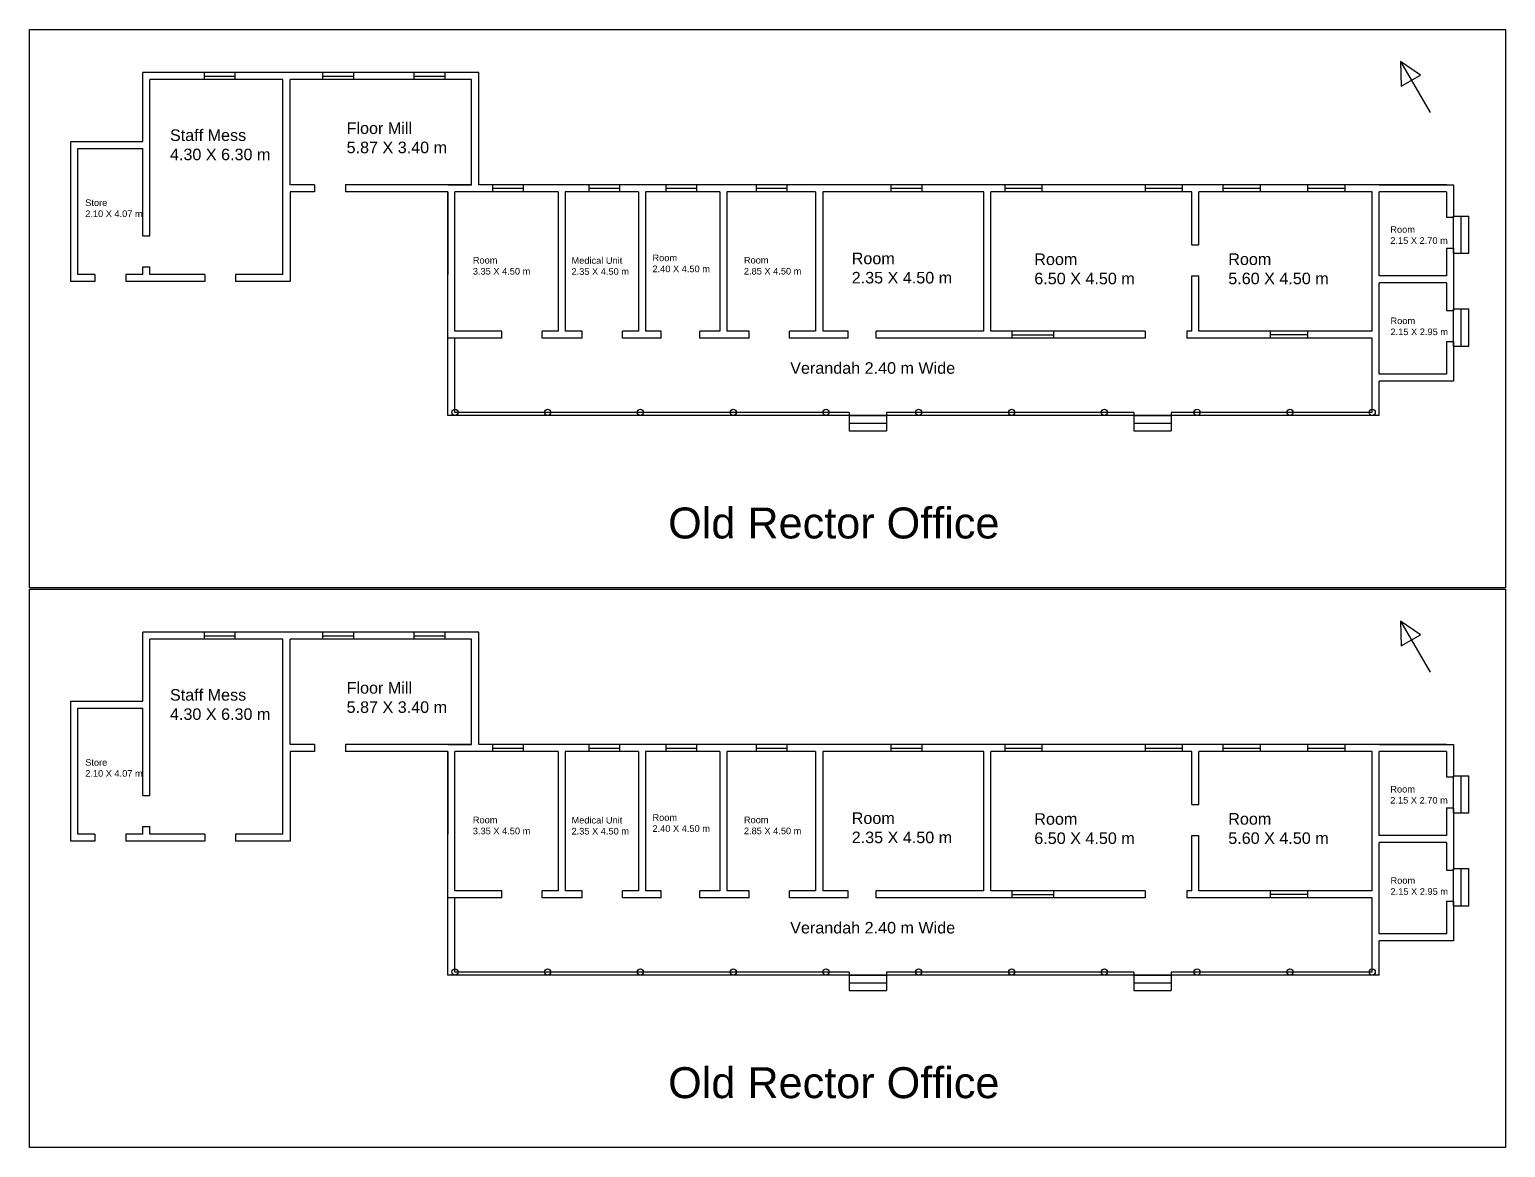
# Model space of a CAD drawing. Header units: inches. Extents: x -102 to 287, y -19 to 57.
# Drawn here: x 45.57 to 93.29, y -17.58 to 18.56 of the extents above; entities that cross this region are included whole.
import ezdxf

# ---------------------------------------------------------------- set-up
doc = ezdxf.new("R2010")
doc.units = ezdxf.units.IN
doc.header["$MEASUREMENT"] = 0
doc.styles.get("Standard").update_dxf_attribs({"font": 'arial.ttf'})

msp = doc.modelspace()

# ---------------------------------------------------------------- linework, layer by layer
for p, q in [((89.89531, 17.52879), (90.854, 15.8801)), ((89.89531, 17.52879), (89.92512, 16.7262)), ((90.54963, 17.08385), (89.89531, 17.52879)), ((49.23437, 14.94265), (49.23437, 17.17265)), ((60.09437, 17.17265), (49.23437, 17.17265)), ((49.46437, 11.88922), (49.46437, 16.94265)), ((53.76437, 16.94265), (49.46437, 16.94265)), ((51.21305, 17.17265), (51.21305, 16.94265)), ((51.21305, 17.05325), (52.21305, 17.05325)), ((52.21305, 17.17265), (52.21305, 16.94265)), ((53.76437, 10.64265), (53.76437, 16.94265)), ((53.99437, 13.54265), (53.99437, 16.94265)), ((59.86437, 16.94265), (53.99437, 16.94265)), ((55.04408, 17.17265), (55.04408, 16.94265)), ((55.04408, 17.05325), (56.04408, 17.05325)), ((56.04408, 17.17265), (56.04408, 16.94265)), ((58.00187, 17.17265), (58.00187, 16.94265)), ((58.00187, 17.05325), (59.00187, 17.05325)), ((59.00187, 17.17265), (59.00187, 16.94265)), ((59.86437, 13.54265), (59.86437, 16.94265)), ((60.09437, 13.54265), (60.09437, 17.17265)), ((89.92512, 16.7262), (90.54963, 17.08385)), ((46.90437, 10.41265), (46.90437, 14.94265)), ((46.90437, 14.94265), (49.23437, 14.94265)), ((47.13437, 10.64265), (47.13437, 14.71265)), ((47.13437, 14.71265), (49.23437, 14.71265)), ((49.23437, 11.88922), (49.23437, 14.71265)), ((54.78428, 13.54265), (53.99437, 13.54265)), ((54.78428, 13.54265), (54.78428, 13.31265)), ((59.09437, 13.54265), (55.78428, 13.54265)), ((55.78428, 13.54265), (55.78428, 13.31265)), ((59.86437, 13.54265), (59.09437, 13.54265)), ((59.09437, 13.54265), (59.86437, 13.54265)), ((91.38448, 13.54265), (60.09437, 13.54265)), ((60.53653, 13.54265), (60.53653, 13.31265)), ((60.53653, 13.42658), (61.53653, 13.42658)), ((61.53653, 13.54265), (61.53653, 13.31265)), ((63.65082, 13.54265), (63.65082, 13.31265)), ((63.65082, 13.42658), (64.65082, 13.42658)), ((64.65082, 13.54265), (64.65082, 13.31265)), ((66.14225, 13.54265), (66.14225, 13.31265)), ((66.14225, 13.42658), (67.14225, 13.42658)), ((67.14225, 13.54265), (67.14225, 13.31265)), ((69.06189, 13.54265), (69.06189, 13.31265)), ((69.06189, 13.42658), (70.06189, 13.42658)), ((70.06189, 13.54265), (70.06189, 13.31265)), ((73.42189, 13.54265), (73.42189, 13.31265)), ((73.42189, 13.42658), (74.42189, 13.42658)), ((74.42189, 13.54265), (74.42189, 13.31265)), ((77.10448, 13.54265), (77.10448, 13.31265)), ((77.10448, 13.42658), (78.30448, 13.42658)), ((78.30448, 13.54265), (78.30448, 13.31265)), ((81.64437, 13.54265), (81.64437, 13.31265)), ((81.64437, 13.42658), (82.84437, 13.42658)), ((82.84437, 13.54265), (82.84437, 13.31265)), ((84.15826, 13.54265), (84.15826, 13.31265)), ((84.15826, 13.42658), (85.35826, 13.42658)), ((85.35826, 13.54265), (85.35826, 13.31265)), ((86.89643, 13.54265), (86.89643, 13.31265)), ((86.89643, 13.42658), (88.09643, 13.42658)), ((88.09643, 13.54265), (88.09643, 13.31265)), ((89.21448, 13.54265), (91.61448, 13.54265)), ((91.61448, 13.54265), (91.61448, 12.49245)), ((54.78428, 13.31265), (53.99437, 13.31265)), ((53.99437, 13.31265), (53.99437, 10.41265)), ((59.09437, 13.31265), (55.78428, 13.31265)), ((59.09437, 6.08265), (59.09437, 13.31265)), ((59.09437, 13.31265), (59.09437, 10.64265)), ((62.6631, 13.31265), (59.32437, 13.31265)), ((59.32437, 8.81265), (59.32437, 13.31265)), ((62.6631, 13.31265), (62.6631, 8.81265)), ((65.25785, 13.31265), (62.8931, 13.31265)), ((62.8931, 13.31265), (62.8931, 8.81265)), ((65.25785, 13.31265), (65.25785, 8.81265)), ((67.89133, 13.31265), (65.48785, 13.31265)), ((65.48785, 13.31265), (65.48785, 8.81265)), ((67.89133, 13.31265), (67.89133, 8.81265)), ((70.98953, 13.31265), (68.12133, 13.31265)), ((68.12133, 13.31265), (68.12133, 8.81265)), ((70.98953, 13.31265), (70.98953, 8.81265)), ((76.42448, 13.31265), (71.21953, 13.31265)), ((71.21953, 13.31265), (71.21953, 8.81265)), ((76.42448, 8.81265), (76.42448, 13.31265)), ((76.65448, 8.81265), (76.65448, 13.31265)), ((83.15448, 13.31265), (76.65448, 13.31265)), ((83.15448, 11.59708), (83.15448, 13.31265)), ((88.98448, 13.31265), (83.38448, 13.31265)), ((83.38448, 11.59708), (83.38448, 13.31265)), ((88.98448, 8.81265), (88.98448, 13.31265)), ((89.21448, 10.60265), (89.21448, 13.31265)), ((91.38448, 13.31265), (89.21448, 13.31265)), ((91.38448, 13.31265), (91.38448, 12.49245)), ((91.38448, 12.49245), (91.61448, 12.49245)), ((91.61448, 12.52636), (92.11448, 12.52636)), ((91.61448, 11.32636), (91.61448, 12.52636)), ((91.86448, 11.32636), (91.86448, 12.52636)), ((92.11448, 11.32636), (92.11448, 12.52636)), ((49.23437, 11.88922), (49.46437, 11.88922)), ((83.15448, 11.59708), (83.38448, 11.59708)), ((91.38448, 11.49245), (91.38448, 10.60265)), ((91.38448, 11.49245), (91.61448, 11.49245)), ((91.61448, 11.49245), (91.61448, 9.47537)), ((91.61448, 11.32636), (92.11448, 11.32636)), ((47.68827, 10.64265), (47.13437, 10.64265)), ((47.68827, 10.64265), (47.68827, 10.41265)), ((49.23437, 10.64265), (48.68827, 10.64265)), ((48.68827, 10.64265), (48.68827, 10.41265)), ((49.23437, 10.64265), (49.23437, 10.88922)), ((49.23437, 10.88922), (49.46437, 10.88922)), ((49.46437, 10.64265), (49.46437, 10.88922)), ((51.23555, 10.64265), (49.46437, 10.64265)), ((51.23555, 10.64265), (51.23555, 10.41265)), ((53.76437, 10.64265), (52.23555, 10.64265)), ((52.23555, 10.64265), (52.23555, 10.41265)), ((83.15448, 8.81265), (83.15448, 10.59708)), ((83.15448, 10.59708), (83.38448, 10.59708)), ((83.38448, 8.81265), (83.38448, 10.59708)), ((91.38448, 10.60265), (89.21448, 10.60265)), ((47.68827, 10.41265), (46.90437, 10.41265)), ((51.23555, 10.41265), (48.68827, 10.41265)), ((53.99437, 10.41265), (52.23555, 10.41265)), ((53.99437, 10.41265), (53.76437, 10.41265)), ((91.38448, 10.37265), (89.21448, 10.37265)), ((89.21448, 7.42265), (89.21448, 10.37265)), ((91.38448, 10.37265), (91.38448, 9.47537)), ((91.38448, 9.47537), (91.61448, 9.47537)), ((91.61448, 9.5287), (92.11448, 9.5287)), ((91.61448, 8.3287), (91.61448, 9.5287)), ((91.86448, 8.3287), (91.86448, 9.5287)), ((92.11448, 8.3287), (92.11448, 9.5287)), ((60.84437, 8.81265), (59.32437, 8.81265)), ((60.84437, 8.58265), (60.84437, 8.81265)), ((62.14437, 8.58265), (62.14437, 8.81265)), ((62.6631, 8.81265), (62.14437, 8.81265)), ((63.44437, 8.81265), (62.8931, 8.81265)), ((63.44437, 8.58265), (63.44437, 8.81265)), ((64.74437, 8.58265), (64.74437, 8.81265)), ((65.25785, 8.81265), (64.74437, 8.81265)), ((65.99437, 8.81265), (65.48785, 8.81265)), ((65.99437, 8.58265), (65.99437, 8.81265)), ((67.24437, 8.58265), (67.24437, 8.81265)), ((67.89133, 8.81265), (67.24437, 8.81265)), ((68.84437, 8.81265), (68.12133, 8.81265)), ((68.84437, 8.58265), (68.84437, 8.81265)), ((70.14437, 8.58265), (70.14437, 8.81265)), ((70.98953, 8.81265), (70.14437, 8.81265)), ((72.04437, 8.81265), (71.21953, 8.81265)), ((72.04437, 8.58265), (72.04437, 8.81265)), ((72.94437, 8.58265), (72.94437, 8.81265)), ((72.94437, 8.58265), (72.94437, 8.81265)), ((76.42448, 8.81265), (72.94437, 8.81265)), ((81.64437, 8.81265), (76.65448, 8.81265)), ((77.34437, 8.58265), (77.34437, 8.81265)), ((77.34437, 8.68967), (78.69437, 8.68967)), ((78.69437, 8.58265), (78.69437, 8.81265)), ((81.64437, 8.81265), (81.64437, 8.58265)), ((83.15448, 8.81265), (82.99437, 8.81265)), ((82.99437, 8.81265), (82.99437, 8.58265)), ((88.98448, 8.81265), (83.38448, 8.81265)), ((85.69097, 8.81265), (85.69097, 8.58265)), ((85.69097, 8.70094), (86.89097, 8.70094)), ((86.89097, 8.81265), (86.89097, 8.58265)), ((60.84437, 8.58265), (59.09437, 8.58265)), ((59.32437, 6.18265), (59.32437, 8.58265)), ((63.44437, 8.58265), (62.14437, 8.58265)), ((65.99437, 8.58265), (64.74437, 8.58265)), ((68.84437, 8.58265), (67.24437, 8.58265)), ((72.04437, 8.58265), (70.14437, 8.58265)), ((81.64437, 8.58265), (72.94437, 8.58265)), ((88.98448, 8.58265), (82.99437, 8.58265)), ((88.98448, 6.18265), (88.98448, 8.58265)), ((91.38448, 8.47537), (91.38448, 7.42265)), ((91.38448, 8.47537), (91.61448, 8.47537)), ((91.61448, 8.47537), (91.61448, 7.19265)), ((91.61448, 8.3287), (92.11448, 8.3287)), ((91.38448, 7.42265), (89.21448, 7.42265)), ((91.61448, 7.19265), (89.21448, 7.19265)), ((89.21448, 6.08265), (89.21448, 7.19265)), ((89.21448, 6.08265), (59.09437, 6.08265)), ((72.075, 6.18265), (59.32437, 6.18265)), ((72.075, 6.18265), (72.075, 5.58265)), ((72.075, 6.08265), (73.275, 6.08265)), ((72.075, 5.83265), (73.275, 5.83265)), ((73.275, 6.18265), (73.275, 5.58265)), ((81.28141, 6.18265), (73.275, 6.18265)), ((81.28141, 6.18265), (81.28141, 5.58265)), ((81.28141, 6.08265), (82.48141, 6.08265)), ((81.28141, 5.83265), (82.48141, 5.83265)), ((88.98448, 6.18265), (82.48141, 6.18265)), ((82.48141, 6.18265), (82.48141, 5.58265)), ((72.075, 5.58265), (73.275, 5.58265)), ((81.28141, 5.58265), (82.48141, 5.58265)), ((49.23437, -3.15104), (49.23437, -0.92104)), ((60.09437, -0.92104), (49.23437, -0.92104)), ((51.21305, -0.92104), (51.21305, -1.15104)), ((52.21305, -0.92104), (52.21305, -1.15104)), ((55.04408, -0.92104), (55.04408, -1.15104)), ((56.04408, -0.92104), (56.04408, -1.15104)), ((58.00187, -0.92104), (58.00187, -1.15104)), ((59.00187, -0.92104), (59.00187, -1.15104)), ((60.09437, -4.55104), (60.09437, -0.92104)), ((89.89531, -0.5649), (90.854, -2.21359)), ((89.89531, -0.5649), (89.92512, -1.3675)), ((90.54963, -1.00984), (89.89531, -0.5649)), ((49.46437, -6.20447), (49.46437, -1.15104)), ((53.76437, -1.15104), (49.46437, -1.15104)), ((51.21305, -1.04044), (52.21305, -1.04044)), ((53.76437, -7.45104), (53.76437, -1.15104)), ((53.99437, -4.55104), (53.99437, -1.15104)), ((59.86437, -1.15104), (53.99437, -1.15104)), ((55.04408, -1.04044), (56.04408, -1.04044)), ((58.00187, -1.04044), (59.00187, -1.04044)), ((59.86437, -4.55104), (59.86437, -1.15104)), ((89.92512, -1.3675), (90.54963, -1.00984)), ((46.90437, -7.68104), (46.90437, -3.15104)), ((46.90437, -3.15104), (49.23437, -3.15104)), ((47.13437, -7.45104), (47.13437, -3.38104)), ((47.13437, -3.38104), (49.23437, -3.38104)), ((49.23437, -6.20447), (49.23437, -3.38104)), ((54.78428, -4.55104), (53.99437, -4.55104)), ((54.78428, -4.55104), (54.78428, -4.78104)), ((59.09437, -4.55104), (55.78428, -4.55104)), ((55.78428, -4.55104), (55.78428, -4.78104)), ((59.86437, -4.55104), (59.09437, -4.55104)), ((59.09437, -4.55104), (59.86437, -4.55104)), ((91.38448, -4.55104), (60.09437, -4.55104)), ((60.53653, -4.55104), (60.53653, -4.78104)), ((60.53653, -4.66711), (61.53653, -4.66711)), ((61.53653, -4.55104), (61.53653, -4.78104)), ((63.65082, -4.55104), (63.65082, -4.78104)), ((63.65082, -4.66711), (64.65082, -4.66711)), ((64.65082, -4.55104), (64.65082, -4.78104)), ((66.14225, -4.55104), (66.14225, -4.78104)), ((66.14225, -4.66711), (67.14225, -4.66711)), ((67.14225, -4.55104), (67.14225, -4.78104)), ((69.06189, -4.55104), (69.06189, -4.78104)), ((69.06189, -4.66711), (70.06189, -4.66711)), ((70.06189, -4.55104), (70.06189, -4.78104)), ((73.42189, -4.55104), (73.42189, -4.78104)), ((73.42189, -4.66711), (74.42189, -4.66711)), ((74.42189, -4.55104), (74.42189, -4.78104)), ((77.10448, -4.55104), (77.10448, -4.78104)), ((77.10448, -4.66711), (78.30448, -4.66711)), ((78.30448, -4.55104), (78.30448, -4.78104)), ((81.64437, -4.55104), (81.64437, -4.78104)), ((81.64437, -4.66711), (82.84437, -4.66711)), ((82.84437, -4.55104), (82.84437, -4.78104)), ((84.15826, -4.55104), (84.15826, -4.78104)), ((84.15826, -4.66711), (85.35826, -4.66711)), ((85.35826, -4.55104), (85.35826, -4.78104)), ((86.89643, -4.55104), (86.89643, -4.78104)), ((86.89643, -4.66711), (88.09643, -4.66711)), ((88.09643, -4.55104), (88.09643, -4.78104)), ((89.21448, -4.55104), (91.61448, -4.55104)), ((91.61448, -4.55104), (91.61448, -5.60125)), ((54.78428, -4.78104), (53.99437, -4.78104)), ((53.99437, -4.78104), (53.99437, -7.68104)), ((59.09437, -4.78104), (55.78428, -4.78104)), ((59.09437, -12.01104), (59.09437, -4.78104)), ((59.09437, -4.78104), (59.09437, -7.45104)), ((62.6631, -4.78104), (59.32437, -4.78104)), ((59.32437, -9.28104), (59.32437, -4.78104)), ((62.6631, -4.78104), (62.6631, -9.28104)), ((65.25785, -4.78104), (62.8931, -4.78104)), ((62.8931, -4.78104), (62.8931, -9.28104)), ((65.25785, -4.78104), (65.25785, -9.28104)), ((67.89133, -4.78104), (65.48785, -4.78104)), ((65.48785, -4.78104), (65.48785, -9.28104)), ((67.89133, -4.78104), (67.89133, -9.28104)), ((70.98953, -4.78104), (68.12133, -4.78104)), ((68.12133, -4.78104), (68.12133, -9.28104)), ((70.98953, -4.78104), (70.98953, -9.28104)), ((76.42448, -4.78104), (71.21953, -4.78104)), ((71.21953, -4.78104), (71.21953, -9.28104)), ((76.42448, -9.28104), (76.42448, -4.78104)), ((76.65448, -9.28104), (76.65448, -4.78104)), ((83.15448, -4.78104), (76.65448, -4.78104)), ((83.15448, -6.49661), (83.15448, -4.78104)), ((83.38448, -6.49661), (83.38448, -4.78104)), ((88.98448, -4.78104), (83.38448, -4.78104)), ((88.98448, -9.28104), (88.98448, -4.78104)), ((89.21448, -7.49104), (89.21448, -4.78104)), ((91.38448, -4.78104), (89.21448, -4.78104)), ((91.38448, -4.78104), (91.38448, -5.60125)), ((91.38448, -5.60125), (91.61448, -5.60125)), ((91.61448, -5.56733), (92.11448, -5.56733)), ((91.61448, -6.76733), (91.61448, -5.56733)), ((91.86448, -6.76733), (91.86448, -5.56733)), ((92.11448, -6.76733), (92.11448, -5.56733)), ((49.23437, -6.20447), (49.46437, -6.20447)), ((83.15448, -6.49661), (83.38448, -6.49661)), ((91.38448, -6.60125), (91.38448, -7.49104)), ((91.38448, -6.60125), (91.61448, -6.60125)), ((91.61448, -6.60125), (91.61448, -8.61832)), ((91.61448, -6.76733), (92.11448, -6.76733)), ((47.68827, -7.45104), (47.13437, -7.45104)), ((47.68827, -7.45104), (47.68827, -7.68104)), ((49.23437, -7.45104), (48.68827, -7.45104)), ((48.68827, -7.45104), (48.68827, -7.68104)), ((49.23437, -7.45104), (49.23437, -7.20447)), ((49.23437, -7.20447), (49.46437, -7.20447)), ((49.46437, -7.45104), (49.46437, -7.20447)), ((51.23555, -7.45104), (49.46437, -7.45104)), ((51.23555, -7.45104), (51.23555, -7.68104)), ((53.76437, -7.45104), (52.23555, -7.45104)), ((52.23555, -7.45104), (52.23555, -7.68104)), ((83.15448, -9.28104), (83.15448, -7.49661)), ((83.15448, -7.49661), (83.38448, -7.49661)), ((83.38448, -9.28104), (83.38448, -7.49661)), ((91.38448, -7.49104), (89.21448, -7.49104)), ((47.68827, -7.68104), (46.90437, -7.68104)), ((51.23555, -7.68104), (48.68827, -7.68104)), ((53.99437, -7.68104), (52.23555, -7.68104)), ((53.99437, -7.68104), (53.76437, -7.68104)), ((91.38448, -7.72104), (89.21448, -7.72104)), ((89.21448, -10.67104), (89.21448, -7.72104)), ((91.38448, -7.72104), (91.38448, -8.61832)), ((91.61448, -8.56499), (92.11448, -8.56499)), ((91.61448, -9.76499), (91.61448, -8.56499)), ((91.86448, -9.76499), (91.86448, -8.56499)), ((92.11448, -9.76499), (92.11448, -8.56499)), ((91.38448, -8.61832), (91.61448, -8.61832)), ((60.84437, -9.51104), (59.09437, -9.51104)), ((60.84437, -9.28104), (59.32437, -9.28104)), ((59.32437, -11.91104), (59.32437, -9.51104)), ((60.84437, -9.51104), (60.84437, -9.28104)), ((62.14437, -9.51104), (62.14437, -9.28104)), ((62.6631, -9.28104), (62.14437, -9.28104)), ((63.44437, -9.51104), (62.14437, -9.51104)), ((63.44437, -9.28104), (62.8931, -9.28104)), ((63.44437, -9.51104), (63.44437, -9.28104)), ((64.74437, -9.51104), (64.74437, -9.28104)), ((65.25785, -9.28104), (64.74437, -9.28104)), ((65.99437, -9.51104), (64.74437, -9.51104)), ((65.99437, -9.28104), (65.48785, -9.28104)), ((65.99437, -9.51104), (65.99437, -9.28104)), ((67.24437, -9.51104), (67.24437, -9.28104)), ((67.89133, -9.28104), (67.24437, -9.28104)), ((68.84437, -9.51104), (67.24437, -9.51104)), ((68.84437, -9.28104), (68.12133, -9.28104)), ((68.84437, -9.51104), (68.84437, -9.28104)), ((70.14437, -9.51104), (70.14437, -9.28104)), ((70.98953, -9.28104), (70.14437, -9.28104)), ((72.04437, -9.51104), (70.14437, -9.51104)), ((72.04437, -9.28104), (71.21953, -9.28104)), ((72.04437, -9.51104), (72.04437, -9.28104)), ((72.94437, -9.51104), (72.94437, -9.28104)), ((72.94437, -9.51104), (72.94437, -9.28104)), ((76.42448, -9.28104), (72.94437, -9.28104)), ((81.64437, -9.51104), (72.94437, -9.51104)), ((81.64437, -9.28104), (76.65448, -9.28104)), ((77.34437, -9.51104), (77.34437, -9.28104)), ((77.34437, -9.40402), (78.69437, -9.40402)), ((78.69437, -9.51104), (78.69437, -9.28104)), ((81.64437, -9.28104), (81.64437, -9.51104)), ((83.15448, -9.28104), (82.99437, -9.28104)), ((82.99437, -9.28104), (82.99437, -9.51104)), ((88.98448, -9.51104), (82.99437, -9.51104)), ((88.98448, -9.28104), (83.38448, -9.28104)), ((85.69097, -9.28104), (85.69097, -9.51104)), ((85.69097, -9.39275), (86.89097, -9.39275)), ((86.89097, -9.28104), (86.89097, -9.51104)), ((88.98448, -11.91104), (88.98448, -9.51104)), ((91.38448, -9.61832), (91.38448, -10.67104)), ((91.38448, -9.61832), (91.61448, -9.61832)), ((91.61448, -9.61832), (91.61448, -10.90104)), ((91.61448, -9.76499), (92.11448, -9.76499)), ((91.38448, -10.67104), (89.21448, -10.67104)), ((91.61448, -10.90104), (89.21448, -10.90104)), ((89.21448, -12.01104), (89.21448, -10.90104)), ((72.075, -11.91104), (59.32437, -11.91104)), ((72.075, -11.91104), (72.075, -12.51104)), ((81.28141, -11.91104), (73.275, -11.91104)), ((73.275, -11.91104), (73.275, -12.51104)), ((81.28141, -11.91104), (81.28141, -12.51104)), ((88.98448, -11.91104), (82.48141, -11.91104)), ((82.48141, -11.91104), (82.48141, -12.51104)), ((89.21448, -12.01104), (59.09437, -12.01104)), ((72.075, -12.01104), (73.275, -12.01104)), ((72.075, -12.26104), (73.275, -12.26104)), ((81.28141, -12.01104), (82.48141, -12.01104)), ((81.28141, -12.26104), (82.48141, -12.26104)), ((72.075, -12.51104), (73.275, -12.51104)), ((81.28141, -12.51104), (82.48141, -12.51104))]:
    msp.add_line(p, q)
for points in [[(45.5711, 18.55997), (93.29419, 18.55997), (93.29419, 0.51291), (45.5711, 0.51291)], [(45.5711, 0.46628), (93.29419, 0.46628), (93.29419, -17.58078), (45.5711, -17.58078)]]:
    msp.add_lwpolyline(points, close=True)
for centre in [(59.32437, 6.18265), (62.32437, 6.18265), (65.32437, 6.18265), (68.32437, 6.18265), (71.32437, 6.18265), (74.32437, 6.18265), (77.32437, 6.18265), (80.32437, 6.18265), (83.32437, 6.18265), (86.32437, 6.18265), (88.98448, 6.18265), (59.32437, -11.91104), (62.32437, -11.91104), (65.32437, -11.91104), (68.32437, -11.91104), (71.32437, -11.91104), (74.32437, -11.91104), (77.32437, -11.91104), (80.32437, -11.91104), (83.32437, -11.91104), (86.32437, -11.91104), (88.98448, -11.91104)]:
    msp.add_circle(centre, 0.1)

# ---------------------------------------------------------------- texts
at = {"attachment_point": 1}
for s, width, insert, char_height in [('Staff Mess\\P4.30 X 6.30 m', 3.2360634, (50.11249, 15.33085), 0.3733458), ('Floor Mill\\P5.87 X 3.40 m', 3.748864, (55.82433, 15.55788), 0.3733458), ('Store\\P2.10 X 4.07 m', 2.092256, (47.37211, 13.06821), 0.2137145), ('Room\\P2.15 X 2.70 m', 2.092256, (89.57027, 12.20146), 0.2137145), ('Room\\P3.35 X 4.50 m', 2.092256, (59.90489, 11.20839), 0.2137145), ('Medical Unit\\P2.35 X 4.50 m', 2.092256, (63.09538, 11.20055), 0.2137145), ('Room\\P2.40 X 4.50 m', 2.092256, (65.71309, 11.28573), 0.2137145), ('Room\\P2.85 X 4.50 m', 2.092256, (68.66943, 11.21018), 0.2137145), ('Room\\P2.35 X 4.50 m', 3.2285209, (72.15583, 11.3467), 0.3733458), ('Room\\P6.50 X 4.50 m', 4.0193936, (78.05976, 11.32018), 0.3733458), ('Room\\P5.60 X 4.50 m', 4.5964847, (84.33102, 11.32221), 0.3733458), ('Room\\P2.15 X 2.95 m', 2.092256, (89.577, 9.25064), 0.2137145), ('Verandah 2.40 m Wide', 6.8861364, (70.16748, 7.80469), 0.3733458), ('Old Rector Office', 13.9107399, (66.22061, 3.1075), 1), ('Staff Mess\\P4.30 X 6.30 m', 3.2360634, (50.11249, -2.76285), 0.3733458), ('Floor Mill\\P5.87 X 3.40 m', 3.748864, (55.82433, -2.53582), 0.3733458), ('Store\\P2.10 X 4.07 m', 2.092256, (47.37211, -5.02548), 0.2137145), ('Room\\P2.15 X 2.70 m', 2.092256, (89.57027, -5.89223), 0.2137145), ('Room\\P3.35 X 4.50 m', 2.092256, (59.90489, -6.8853), 0.2137145), ('Medical Unit\\P2.35 X 4.50 m', 2.092256, (63.09538, -6.89314), 0.2137145), ('Room\\P2.40 X 4.50 m', 2.092256, (65.71309, -6.80796), 0.2137145), ('Room\\P2.85 X 4.50 m', 2.092256, (68.66943, -6.88351), 0.2137145), ('Room\\P2.35 X 4.50 m', 3.2285209, (72.15583, -6.74699), 0.3733458), ('Room\\P6.50 X 4.50 m', 4.0193936, (78.05976, -6.77351), 0.3733458), ('Room\\P5.60 X 4.50 m', 4.5964847, (84.33102, -6.77148), 0.3733458), ('Room\\P2.15 X 2.95 m', 2.092256, (89.577, -8.84306), 0.2137145), ('Verandah 2.40 m Wide', 6.8861364, (70.16748, -10.289), 0.3733458), ('Old Rector Office', 13.9107399, (66.22061, -14.98619), 1)]:
    msp.add_mtext_dynamic_manual_height_columns(s, width=width, gutter_width=1, heights=[0], dxfattribs=dict(at, insert=insert, char_height=char_height))

doc.saveas('drawing.dxf')
